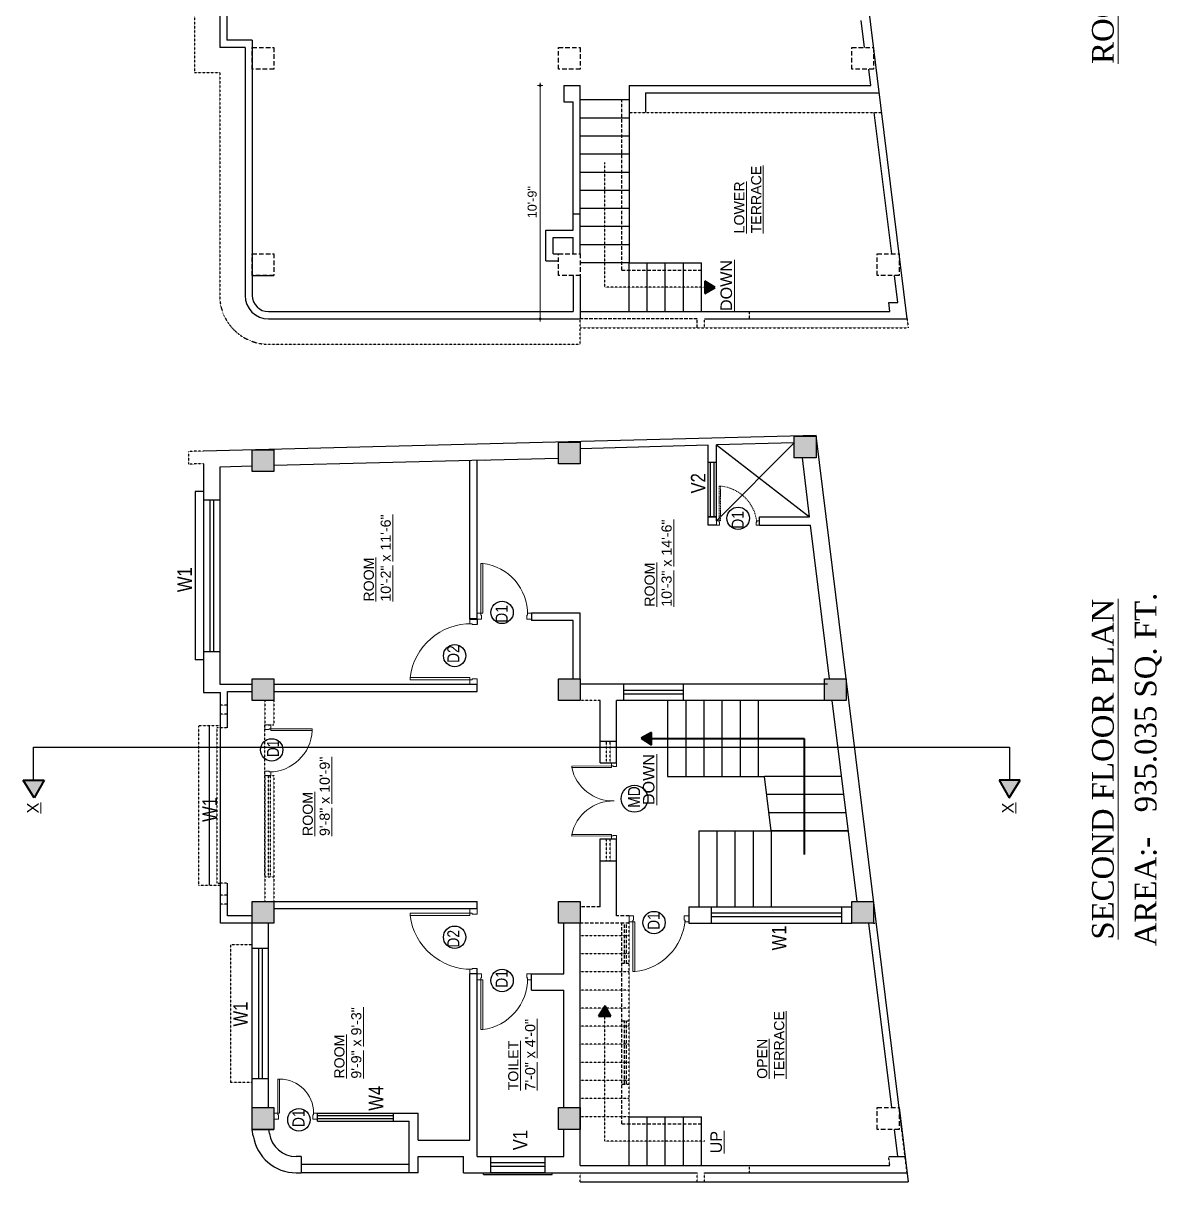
# Model space of a CAD drawing. Header units: inches. Extents: x -111 to 45239, y -6849 to 1261.
# Drawn here: x 17398 to 18027, y -879 to -239 of the extents above; entities that cross this region are included whole.
import ezdxf

# ---------------------------------------------------------------- set-up
doc = ezdxf.new("R2010")
doc.units = ezdxf.units.IN
doc.header["$LTSCALE"] = 0.5
doc.header["$MEASUREMENT"] = 0
for name, pattern in [('DASH', [0.35, 0.25, -0.1]), ('DASHED2', [0.375, 0.25, -0.125]), ('HIDDEN', [0.375, 0.25, -0.125])]:
    doc.linetypes.add(name, pattern=pattern)
for name, color, linetype, lineweight in [('door', 202, 'Continuous', 5), ('hatch', 9, 'Continuous', 0), ('TEXT', 220, 'Continuous', 9), ('Text 0.200', 122, 'Continuous', 20), ('Toilet', 7, 'Continuous', 25), ('wall', 20, 'Continuous', 40)]:
    doc.layers.add(name, color=color, linetype=linetype, lineweight=lineweight)
doc.styles.add('ordinary', font='ARIALN.TTF')
doc.styles.get("Standard").update_dxf_attribs({"font": 'arial.ttf'})
doc.dimstyles.new('S8', dxfattribs={"dimtxt": 5, "dimasz": 1, "dimexe": 6, "dimexo": 18, "dimgap": 1.9375, "dimtad": 1, "dimdec": 0, "dimzin": 3, "dimdsep": 46, "dimlunit": 4, "dimtxsty": 'Standard', "dimblk": 'dot 2', "dimcen": 12, "dimse1": 1, "dimse2": 1, "dimclrd": 1, "dimclre": 1, "dimclrt": 256, "dimadec": 0, "dimazin": 0, "dimtfac": 0.75, "dimtdec": 0, "dimtix": 1, "dimtmove": 1, "dimatfit": 3, "dimldrblk": 'DOT', "dimfxl": 1, "dimtolj": 1, "dimtzin": 0, "dimlwd": 9, "dimlwe": 9, "dimarcsym": 0})

# ---------------------------------------------------------------- blocks, each defined once
blk = doc.blocks.new('_Dot')
at = {"color": 0, "linetype": 'ByBlock', "lineweight": -2}
blk.add_line((-0.5, 0), (-1, 0), dxfattribs=at)
at = {"color": 0, "linetype": 'ByBlock', "const_width": 0.5}
blk.add_lwpolyline([(-0.25, 0, 1), (0.25, 0, 1)], format="xyb", close=True, dxfattribs=at)
blk = doc.blocks.new('dot1')
at = {"layer": 'hatch'}
h = blk.add_hatch(color=256, dxfattribs=at)
edge = h.paths.add_edge_path()
edge.add_arc((0, 0), 1, 0, 360)
for p, q in [((3, 0), (-3, 0)), ((0, 3), (0, -3))]:
    blk.add_line(p, q, dxfattribs=at)
blk.add_circle((0, 0), 1, dxfattribs=at)
blk = doc.blocks.new('dot 2')
at = {"layer": 'hatch', "xscale": 0.5, "yscale": 0.5, "zscale": 0.5}
blk.add_blockref('dot1', (0, 0), dxfattribs=at)

msp = doc.modelspace()

# ---------------------------------------------------------------- hatches: boundary and pattern name
at = {"layer": 'Toilet'}
for points in [[(17824.12, -467.02), (17824.12, -479.02), (17836.12, -479.02), (17836.12, -467.02)], [(17693.84, -470.31), (17693.84, -482.31), (17705.84, -482.31), (17705.84, -470.31)], [(17524.59, -474.59), (17524.59, -486.59), (17536.59, -486.59), (17536.59, -474.59)], [(17524.59, -601.16), (17524.59, -613.16), (17536.59, -613.16), (17536.59, -601.16)], [(17693.84, -601.16), (17693.84, -613.16), (17705.84, -613.16), (17705.84, -601.16)], [(17840.73, -601.16), (17840.73, -613.16), (17852.73, -613.16), (17852.73, -601.16)], [(17524.59, -724.16), (17524.59, -736.16), (17536.59, -736.16), (17536.59, -724.16)], [(17693.84, -724.16), (17693.84, -736.16), (17705.84, -736.16), (17705.84, -724.16)], [(17855.93, -724.16), (17855.93, -736.16), (17867.93, -736.16), (17867.93, -724.16)], [(17524.59, -838.16), (17524.59, -850.16), (17536.59, -850.16), (17536.59, -838.16)], [(17693.84, -838.16), (17693.84, -850.16), (17705.84, -850.16), (17705.84, -838.16)]]:
    msp.add_hatch(color=1, dxfattribs=at).paths.add_polyline_path(points)
at = {"layer": 'wall', "ltscale": 5}
h = msp.add_hatch(color=2, dxfattribs=at)
h.dxf.hatch_style = 1
h.paths.add_polyline_path([(17780.38, -384.89), (17774.64, -381.32), (17774.64, -388.1)])
h = msp.add_hatch(color=2, dxfattribs=at)
h.dxf.hatch_style = 1
h.paths.add_polyline_path([(17739.51, -633.97), (17745.26, -637.55), (17745.26, -630.77)])
h = msp.add_hatch(color=2, dxfattribs=at)
h.dxf.hatch_style = 1
h.paths.add_polyline_path([(17404.09, -666.86), (17398.01, -657.09), (17409.54, -657.09)])
h = msp.add_hatch(color=2, dxfattribs=at)
h.dxf.hatch_style = 1
h.paths.add_polyline_path([(17942.78, -666.86), (17948.86, -657.09), (17937.33, -657.09)])
h = msp.add_hatch(color=2, dxfattribs=at)
h.dxf.hatch_style = 1
h.paths.add_polyline_path([(17719.53, -781.91), (17715.95, -787.66), (17722.73, -787.66)])

# ---------------------------------------------------------------- linework, layer by layer
at = {"layer": 'door', "ltscale": 0.5}
for p, q in [((17782.55, -513.84), (17781.09, -513.84)), ((17782.55, -513.84), (17781.09, -513.84)), ((17650.94, -564.83), (17648.85, -564.83)), ((17650.94, -564.83), (17648.85, -564.83)), ((17644.85, -601.66), (17644.85, -604.16)), ((17644.85, -601.66), (17644.85, -604.16)), ((17534.92, -628.74), (17534.92, -626.66)), ((17534.92, -628.74), (17534.92, -626.66)), ((17557.69, -629.78), (17557.69, -628.74)), ((17723.18, -649.32), (17723.17, -647.65)), ((17723.18, -649.32), (17723.17, -647.65)), ((17723.17, -688), (17723.17, -689.67)), ((17723.17, -688), (17723.17, -689.67)), ((17644.85, -730.66), (17644.85, -728.16)), ((17644.85, -730.66), (17644.85, -728.16)), ((17734.93, -735.49), (17732.84, -735.49)), ((17734.93, -735.49), (17732.84, -735.49)), ((17650.94, -767.49), (17648.85, -767.49)), ((17650.94, -767.49), (17648.85, -767.49)), ((17539.73, -822.38), (17538.69, -822.38)), ((17539.73, -841.16), (17539.73, -822.38)), ((17538.69, -841.16), (17536.6, -841.16)), ((17538.69, -841.16), (17536.6, -841.16))]:
    msp.add_line(p, q, dxfattribs=at)
at = {"layer": 'door', "linetype": 'DASHED2', "ltscale": 5}
msp.add_lwpolyline([(17782.55, -494.59), (17782.55, -513.84), (17783.28, -513.84), (17783.28, -494.59)], close=True, dxfattribs=at)
msp.add_lwpolyline([(17782.55, -494.59), (17782.55, -513.84), (17783.28, -513.84), (17783.28, -494.59)], close=True, dxfattribs=at)
at = {"layer": 'door', "ltscale": 0.5}
for points in [[(17781.09, -513.84), (17781.09, -516.17), (17782.84, -516.17), (17782.84, -514.56), (17782.55, -514.56), (17782.55, -513.84)], [(17781.09, -513.84), (17781.09, -516.17), (17782.84, -516.17), (17782.84, -514.56), (17782.55, -514.56), (17782.55, -513.84)], [(17648.85, -564.83), (17648.85, -568.16), (17651.35, -568.16), (17651.35, -565.87), (17650.94, -565.87), (17650.94, -564.83)], [(17648.85, -564.83), (17648.85, -568.16), (17651.35, -568.16), (17651.35, -565.87), (17650.94, -565.87), (17650.94, -564.83)], [(17644.85, -604.16), (17648.85, -604.16), (17648.85, -601.16), (17646.1, -601.16), (17646.1, -601.66), (17644.85, -601.66)], [(17644.85, -604.16), (17648.85, -604.16), (17648.85, -601.16), (17646.1, -601.16), (17646.1, -601.66), (17644.85, -601.66)], [(17534.92, -626.66), (17531.59, -626.66), (17531.59, -629.16), (17533.88, -629.16), (17533.88, -628.74), (17534.92, -628.74)], [(17534.92, -626.66), (17531.59, -626.66), (17531.59, -629.16), (17533.88, -629.16), (17533.88, -628.74), (17534.92, -628.74)], [(17557.69, -628.74), (17534.92, -628.74), (17534.92, -629.78), (17557.69, -629.78)], [(17557.69, -628.74), (17534.92, -628.74), (17534.92, -629.78), (17557.69, -629.78)], [(17723.17, -647.65), (17725.84, -647.65), (17725.85, -649.65), (17724.01, -649.65), (17724.01, -649.32), (17723.18, -649.32)], [(17723.17, -647.65), (17725.84, -647.65), (17725.85, -649.65), (17724.01, -649.65), (17724.01, -649.32), (17723.18, -649.32)], [(17723.17, -689.67), (17725.84, -689.67), (17725.84, -687.67), (17724.01, -687.67), (17724.01, -688), (17723.17, -688)], [(17723.17, -689.67), (17725.84, -689.67), (17725.84, -687.67), (17724.01, -687.67), (17724.01, -688), (17723.17, -688)], [(17644.85, -728.16), (17648.85, -728.16), (17648.85, -731.16), (17646.1, -731.16), (17646.1, -730.66), (17644.85, -730.66)], [(17644.85, -728.16), (17648.85, -728.16), (17648.85, -731.16), (17646.1, -731.16), (17646.1, -730.66), (17644.85, -730.66)], [(17732.84, -735.49), (17732.84, -732.16), (17735.34, -732.16), (17735.34, -734.45), (17734.93, -734.45), (17734.93, -735.49)], [(17732.84, -735.49), (17732.84, -732.16), (17735.34, -732.16), (17735.34, -734.45), (17734.93, -734.45), (17734.93, -735.49)], [(17648.85, -767.49), (17648.85, -764.16), (17651.35, -764.16), (17651.35, -766.45), (17650.94, -766.45), (17650.94, -767.49)], [(17648.85, -767.49), (17648.85, -764.16), (17651.35, -764.16), (17651.35, -766.45), (17650.94, -766.45), (17650.94, -767.49)], [(17538.69, -822.38), (17538.69, -841.16), (17539.73, -841.16), (17539.73, -822.38)], [(17538.69, -822.38), (17538.69, -841.16), (17539.73, -841.16), (17539.73, -822.38)], [(17536.6, -841.16), (17536.6, -844.49), (17539.1, -844.49), (17539.1, -842.2), (17538.69, -842.2), (17538.69, -841.16)], [(17536.6, -841.16), (17536.6, -844.49), (17539.1, -844.49), (17539.1, -842.2), (17538.69, -842.2), (17538.69, -841.16)]]:
    msp.add_lwpolyline(points, dxfattribs=at)
for points in [[(17803.4, -513.84), (17804.86, -513.84), (17804.86, -516.17), (17803.11, -516.17), (17803.11, -514.57), (17803.4, -514.57)], [(17803.4, -513.84), (17804.86, -513.84), (17804.86, -516.17), (17803.11, -516.17), (17803.11, -514.57), (17803.4, -514.57)], [(17650.94, -537.34), (17650.94, -564.83), (17651.98, -564.83), (17651.98, -537.34)], [(17650.94, -537.34), (17650.94, -564.83), (17651.98, -564.83), (17651.98, -537.34)], [(17644.85, -570.66), (17644.85, -568.16), (17648.85, -568.16), (17648.85, -571.16), (17646.1, -571.16), (17646.1, -570.66)], [(17644.85, -570.66), (17644.85, -568.16), (17648.85, -568.16), (17648.85, -571.16), (17646.1, -571.16), (17646.1, -570.66)], [(17676.76, -564.83), (17678.84, -564.83), (17678.84, -568.16), (17676.34, -568.16), (17676.34, -565.87), (17676.76, -565.87)], [(17676.76, -564.83), (17678.84, -564.83), (17678.84, -568.16), (17676.34, -568.16), (17676.34, -565.87), (17676.76, -565.87)], [(17611.85, -601.66), (17644.85, -601.66), (17644.85, -600.41), (17611.85, -600.41)], [(17611.85, -601.66), (17644.85, -601.66), (17644.85, -600.41), (17611.85, -600.41)], [(17534.92, -652.58), (17534.92, -654.66), (17531.59, -654.66), (17531.59, -652.16), (17533.88, -652.16), (17533.88, -652.58)], [(17534.92, -652.58), (17534.92, -654.66), (17531.59, -654.66), (17531.59, -652.16), (17533.88, -652.16), (17533.88, -652.58)], [(17701.17, -649.35), (17723.18, -649.32), (17723.18, -650.15), (17701.17, -650.19)], [(17701.17, -649.35), (17723.18, -649.32), (17723.18, -650.15), (17701.17, -650.19)], [(17701.16, -688.04), (17723.17, -688), (17723.17, -687.17), (17701.16, -687.21)], [(17701.16, -688.04), (17723.17, -688), (17723.17, -687.17), (17701.16, -687.21)], [(17611.85, -730.66), (17644.85, -730.66), (17644.85, -731.91), (17611.85, -731.91)], [(17611.85, -730.66), (17644.85, -730.66), (17644.85, -731.91), (17611.85, -731.91)], [(17734.93, -762.98), (17734.93, -735.49), (17735.97, -735.49), (17735.97, -762.98)], [(17734.93, -762.98), (17734.93, -735.49), (17735.97, -735.49), (17735.97, -762.98)], [(17763.75, -735.49), (17765.83, -735.49), (17765.83, -732.16), (17763.33, -732.16), (17763.33, -734.45), (17763.75, -734.45)], [(17763.75, -735.49), (17765.83, -735.49), (17765.83, -732.16), (17763.33, -732.16), (17763.33, -734.45), (17763.75, -734.45)], [(17644.85, -761.66), (17644.85, -764.16), (17648.85, -764.16), (17648.85, -761.16), (17646.1, -761.16), (17646.1, -761.66)], [(17644.85, -761.66), (17644.85, -764.16), (17648.85, -764.16), (17648.85, -761.16), (17646.1, -761.16), (17646.1, -761.66)], [(17650.94, -794.98), (17650.94, -767.49), (17651.98, -767.49), (17651.98, -794.98)], [(17650.94, -794.98), (17650.94, -767.49), (17651.98, -767.49), (17651.98, -794.98)], [(17676.76, -767.49), (17678.84, -767.49), (17678.84, -764.16), (17676.34, -764.16), (17676.34, -766.45), (17676.76, -766.45)], [(17676.76, -767.49), (17678.84, -767.49), (17678.84, -764.16), (17676.34, -764.16), (17676.34, -766.45), (17676.76, -766.45)], [(17558.51, -841.16), (17560.59, -841.16), (17560.59, -844.49), (17558.09, -844.49), (17558.09, -842.2), (17558.51, -842.2)], [(17558.51, -841.16), (17560.59, -841.16), (17560.59, -844.49), (17558.09, -844.49), (17558.09, -842.2), (17558.51, -842.2)]]:
    msp.add_lwpolyline(points, close=True, dxfattribs=at)
at = {"layer": 'door', "linetype": 'DASHED2', "ltscale": 5}
msp.add_arc((17781.15, -516.85), 22.36, 5.85757, 84.54209, dxfattribs=at)
at = {"layer": 'door', "ltscale": 0.5}
for centre, radius, start, end in [((17648.48, -565.4), 28.28, 359.05962, 82.8964), ((17648.48, -565.4), 28.28, 359.05962, 82.8964), ((17645.55, -604.61), 33.95, 89.05962, 172.8964), ((17645.55, -604.61), 33.95, 89.05962, 172.8964), ((17533.88, -628.74), 23.84, 270, 357.49619), ((17724.01, -645.31), 23.36, 192.06041, 271.22741), ((17724.01, -645.31), 23.36, 192.06041, 271.22741), ((17724.08, -692.09), 23.43, 88.9456, 167.98009), ((17724.08, -692.09), 23.43, 88.9456, 167.98009), ((17645.55, -727.71), 33.95, 187.1036, 270.94038), ((17645.55, -727.71), 33.95, 187.1036, 270.94038), ((17732.83, -732.13), 31.01, 275.80875, 355.71431), ((17732.83, -732.13), 31.01, 275.80875, 355.71431), ((17648.48, -766.91), 28.28, 277.1036, 0.94038), ((17648.48, -766.91), 28.28, 277.1036, 0.94038), ((17539.73, -841.16), 18.78, 0, 90)]:
    msp.add_arc(centre, radius, start, end, dxfattribs=at)
at = {"layer": 'Toilet'}
for p, q in [((17886.46, -402.21), (17836.12, 5.24)), ((17506.59, -126.21), (17506.59, -252.21)), ((17510.59, -122.21), (17510.59, -248.21)), ((17862.89, -252.21), (17861.03, -237.21)), ((17524.59, -248.21), (17510.59, -248.21)), ((17524.59, -248.21), (17524.59, -389.21)), ((17520.59, -252.21), (17506.59, -252.21)), ((17520.59, -252.21), (17520.59, -389.21)), ((17866.49, -273.21), (17865.38, -264.21)), ((17696.84, -273.21), (17705.84, -273.21)), ((17696.84, -273.21), (17696.84, -282.21)), ((17705.84, -366.21), (17705.84, -273.21)), ((17732.84, -273.21), (17866.49, -273.21)), ((17732.84, -273.21), (17732.84, -371.21)), ((17732.84, -281.21), (17705.84, -281.21)), ((17741.84, -277.21), (17871.01, -277.21)), ((17741.84, -277.21), (17741.84, -288.21)), ((17696.84, -282.21), (17701.84, -282.21)), ((17701.84, -353.21), (17701.84, -282.21)), ((17732.84, -291.21), (17705.84, -291.21)), ((17877.98, -366.21), (17868.34, -288.21)), ((17732.84, -301.21), (17705.84, -301.21)), ((17732.84, -311.21), (17705.84, -311.21)), ((17732.84, -321.21), (17705.84, -321.21)), ((17732.84, -331.21), (17705.84, -331.21)), ((17701.84, -344.21), (17705.84, -344.21)), ((17732.84, -341.21), (17705.84, -341.21)), ((17732.84, -351.21), (17705.84, -351.21)), ((17686.84, -353.21), (17701.84, -353.21)), ((17686.84, -370.21), (17686.84, -353.21)), ((17690.84, -357.21), (17701.84, -357.21)), ((17690.84, -366.21), (17690.84, -357.21)), ((17701.84, -366.21), (17701.84, -357.21)), ((17732.84, -361.21), (17705.84, -361.21)), ((17686.84, -370.21), (17693.84, -370.21)), ((17690.84, -366.21), (17693.84, -366.21)), ((17732.84, -371.21), (17705.84, -371.21)), ((17732.84, -398.21), (17732.84, -371.21)), ((17732.84, -371.21), (17772.84, -371.21)), ((17742.84, -398.21), (17742.84, -371.21)), ((17752.84, -398.21), (17752.84, -371.21)), ((17762.84, -398.21), (17762.84, -371.21)), ((17772.84, -398.21), (17772.84, -371.21)), ((17524.59, -378.21), (17536.59, -378.21)), ((17701.84, -378.21), (17701.84, -398.21)), ((17705.84, -378.21), (17705.84, -402.21)), ((17881.31, -393.21), (17879.46, -378.21)), ((17876.28, -393.21), (17881.31, -393.21)), ((17876.89, -398.21), (17876.28, -393.21)), ((17533.59, -398.21), (17701.84, -398.21)), ((17533.59, -402.21), (17705.84, -402.21)), ((17705.84, -398.21), (17876.89, -398.21)), ((17774.46, -402.21), (17886.46, -402.21)), ((17836.12, -466.71), (17497.59, -475.28)), ((17883.49, -850.16), (17836.12, -466.71)), ((17776.6, -471.99), (17705.72, -473.98)), ((17776.6, -516.17), (17776.6, -471.99)), ((17824.12, -470.66), (17781.09, -513.84)), ((17781.09, -513.84), (17781.13, -471.86)), ((17824.12, -470.66), (17781.13, -471.86)), ((17781.13, -471.86), (17832.61, -511.67)), ((17693.84, -479.29), (17648.85, -480.43)), ((17832.61, -511.67), (17828.57, -479.02)), ((17497.59, -482.28), (17497.59, -608.66)), ((17524.59, -483.6), (17506.59, -484.13)), ((17506.59, -484.13), (17506.59, -604.16)), ((17653.34, -480.32), (17536.59, -483.29)), ((17644.85, -568.16), (17644.85, -480.54)), ((17648.85, -568.16), (17648.85, -480.43)), ((17493.09, -497.64), (17493.09, -590.64)), ((17497.59, -497.64), (17493.09, -497.64)), ((17776.6, -511.56), (17781.1, -511.56)), ((17804.86, -511.67), (17832.61, -511.67)), ((17804.86, -516.17), (17804.86, -511.67)), ((17841.67, -511.67), (17841.68, -511.67)), ((17781.09, -516.17), (17776.6, -516.17)), ((17781.09, -513.84), (17781.09, -513.84)), ((17804.86, -516.17), (17833.17, -516.17)), ((17843.66, -601.16), (17833.17, -516.17)), ((17648.85, -568.16), (17644.84, -568.16)), ((17648.84, -568.16), (17648.84, -571.16)), ((17705.84, -564.83), (17678.84, -564.83)), ((17678.84, -564.83), (17678.84, -568.83)), ((17701.84, -568.83), (17678.84, -568.83)), ((17701.84, -601.16), (17701.84, -568.83)), ((17705.84, -601.16), (17705.84, -564.83)), ((17497.59, -590.64), (17493.09, -590.64)), ((17506.59, -604.16), (17524.59, -604.16)), ((17510.96, -628.16), (17510.96, -608.16)), ((17510.96, -608.16), (17524.59, -608.16)), ((17536.59, -604.16), (17648.85, -604.16)), ((17536.59, -608.16), (17648.85, -608.16)), ((17648.85, -608.16), (17648.85, -604.16)), ((17842.43, -604.16), (17705.84, -604.16)), ((17729.84, -613.16), (17729.84, -604.16)), ((17762.84, -613.16), (17762.84, -604.16)), ((17497.59, -608.66), (17506.96, -608.66)), ((17506.96, -736.16), (17506.96, -608.66)), ((17716.84, -647.65), (17716.84, -613.16)), ((17804.14, -613.16), (17725.84, -613.16)), ((17725.84, -647.65), (17725.84, -613.16)), ((17754.14, -613.16), (17754.14, -655.16)), ((17764.14, -613.16), (17764.14, -655.16)), ((17774.14, -613.16), (17774.14, -655.16)), ((17784.14, -613.16), (17784.14, -655.16)), ((17794.14, -613.16), (17794.14, -655.16)), ((17840.73, -613.16), (17802.98, -613.16)), ((17804.14, -613.16), (17804.14, -655.16)), ((17858.86, -724.16), (17845.14, -613.16)), ((17500.96, -715.16), (17500.96, -627.16)), ((17403.77, -638.99), (17943.09, -638.99)), ((17403.77, -657.09), (17403.77, -638.99)), ((17716.84, -635.65), (17725.84, -635.65)), ((17943.09, -638.99), (17943.09, -657.09)), ((17716.84, -647.65), (17725.84, -647.65)), ((17754.14, -655.16), (17807.64, -655.16)), ((17811.35, -685.16), (17807.64, -655.16)), ((17849.96, -655.16), (17807.64, -655.16)), ((17851.2, -665.16), (17808.88, -665.16)), ((17852.43, -675.16), (17810.11, -675.16)), ((17771.35, -685.16), (17853.67, -685.16)), ((17771.35, -685.16), (17771.35, -727.16)), ((17781.35, -685.16), (17781.35, -727.16)), ((17791.35, -685.16), (17791.35, -727.16)), ((17801.35, -685.16), (17801.35, -727.16)), ((17853.67, -685.16), (17811.35, -685.16)), ((17811.35, -685.16), (17811.35, -727.16)), ((17716.84, -727.16), (17716.84, -689.67)), ((17716.84, -689.67), (17725.84, -689.67)), ((17725.84, -732.16), (17725.84, -689.67)), ((17716.84, -701.67), (17725.84, -701.67)), ((17510.96, -732.16), (17510.96, -714.16)), ((17536.59, -724.16), (17648.84, -724.16)), ((17536.59, -728.16), (17648.84, -728.16)), ((17648.84, -728.16), (17648.84, -724.16)), ((17648.85, -724.16), (17648.85, -724.16)), ((17765.83, -727.16), (17855.93, -727.16)), ((17765.83, -727.16), (17765.83, -736.16)), ((17524.59, -736.16), (17506.96, -736.16)), ((17524.59, -732.16), (17510.96, -732.16)), ((17524.59, -751.16), (17524.59, -736.16)), ((17533.59, -751.16), (17533.59, -736.16)), ((17696.84, -764.16), (17696.84, -736.16)), ((17705.84, -870.16), (17705.84, -736.16)), ((17765.83, -736.16), (17855.93, -736.16)), ((17877.98, -838.16), (17865.38, -736.16)), ((17648.84, -764.16), (17648.84, -761.16)), ((17644.84, -856.16), (17644.84, -764.16)), ((17648.85, -764.16), (17644.85, -764.16)), ((17648.84, -865.16), (17648.84, -764.16)), ((17678.84, -764.16), (17696.84, -764.16)), ((17678.84, -773.16), (17678.84, -764.16)), ((17678.84, -773.16), (17696.84, -773.16)), ((17696.84, -838.16), (17696.84, -773.16)), ((17524.59, -838.16), (17524.59, -822.16)), ((17533.59, -838.16), (17533.59, -822.16)), ((17882.01, -838.16), (17887.07, -879.16)), ((17560.59, -841.16), (17616.34, -841.16)), ((17560.59, -845.66), (17560.59, -841.16)), ((17560.59, -842.57), (17602.59, -842.57)), ((17560.59, -844.17), (17602.59, -844.17)), ((17602.59, -845.66), (17602.59, -841.16)), ((17616.34, -856.16), (17616.34, -841.16)), ((17732.84, -870.16), (17732.84, -843.16)), ((17732.84, -843.16), (17772.84, -843.16)), ((17742.84, -870.16), (17742.84, -843.16)), ((17752.84, -870.16), (17752.84, -843.16)), ((17762.84, -870.16), (17762.84, -843.16)), ((17772.84, -870.16), (17772.84, -843.16)), ((17524.59, -850.16), (17536.59, -850.16)), ((17525.16, -853.83), (17524.59, -850.16)), ((17534.05, -852.45), (17533.7, -850.16)), ((17560.59, -845.66), (17611.34, -845.66)), ((17611.34, -874.16), (17611.34, -845.66)), ((17696.84, -865.16), (17696.84, -850.16)), ((17881.31, -865.16), (17879.46, -850.16)), ((17616.34, -856.16), (17644.84, -856.16)), ((17551.59, -865.16), (17548.88, -865.16)), ((17551.59, -865.16), (17551.59, -874.16)), ((17611.34, -869.66), (17551.59, -869.66)), ((17616.34, -865.16), (17641.34, -865.16)), ((17616.34, -874.16), (17616.34, -865.16)), ((17641.34, -874.16), (17641.34, -865.16)), ((17648.84, -865.16), (17696.84, -865.16)), ((17705.84, -870.16), (17876.89, -870.16)), ((17876.28, -865.16), (17885.35, -865.16)), ((17548.88, -874.16), (17551.59, -874.16)), ((17616.34, -874.16), (17551.59, -874.16)), ((17641.34, -874.16), (17756.84, -874.16)), ((17756.84, -874.16), (17770.46, -874.16)), ((17774.46, -874.16), (17886.46, -874.16)), ((17705.84, -879.16), (17887.07, -879.16))]:
    msp.add_line(p, q, dxfattribs=at)
at = {"layer": 'Toilet', "color": 1, "linetype": 'DASH', "ltscale": 0.1}
for p, q in [((17492.59, -140.21), (17492.59, -266.21)), ((17506.59, -266.21), (17492.59, -266.21)), ((17506.59, -266.21), (17506.59, -389.21)), ((17732.84, -288.21), (17872.37, -288.21)), ((17719.34, -384.71), (17719.34, -315.71)), ((17774.64, -384.71), (17719.34, -384.71)), ((17705.84, -416.21), (17705.84, -402.21)), ((17774.46, -407.21), (17774.46, -402.21)), ((17799.46, -402.21), (17799.46, -398.21)), ((17886.46, -402.21), (17887.07, -407.21)), ((17705.84, -407.21), (17887.07, -407.21)), ((17533.59, -416.21), (17705.84, -416.21)), ((17497.59, -475.28), (17489.59, -475.48)), ((17489.59, -482.48), (17489.59, -475.48)), ((17497.59, -482.28), (17489.59, -482.48)), ((17531.59, -613.16), (17531.59, -626.66)), ((17536.59, -613.16), (17536.59, -626.66)), ((17716.84, -613.16), (17705.84, -613.16)), ((17510.96, -615.66), (17506.96, -615.66)), ((17510.96, -620.66), (17506.96, -620.66)), ((17506.96, -627.16), (17494.96, -627.16)), ((17494.96, -627.16), (17494.96, -715.16)), ((17531.59, -626.66), (17536.59, -626.66)), ((17531.59, -710.66), (17531.59, -626.66)), ((17506.96, -628.16), (17504.96, -628.16)), ((17504.96, -628.16), (17504.96, -714.16)), ((17510.96, -628.16), (17506.96, -628.16)), ((17720.34, -647.65), (17720.34, -635.65)), ((17722.34, -647.65), (17722.34, -635.65)), ((17531.59, -654.67), (17531.59, -724.16)), ((17531.59, -654.67), (17536.59, -654.67)), ((17533.59, -710.66), (17533.59, -654.67)), ((17534.59, -710.66), (17534.59, -654.67)), ((17536.59, -654.67), (17536.59, -724.16)), ((17720.34, -701.67), (17720.34, -689.67)), ((17722.34, -701.67), (17722.34, -689.67)), ((17531.59, -710.66), (17536.59, -710.66)), ((17494.96, -715.16), (17506.96, -715.16)), ((17504.96, -714.16), (17506.96, -714.16)), ((17510.96, -714.16), (17506.96, -714.16)), ((17510.96, -720.66), (17506.96, -720.66)), ((17510.96, -725.66), (17506.96, -725.66)), ((17732.84, -843.16), (17732.84, -735.49)), ((17867.93, -736.16), (17869.41, -736.16)), ((17524.59, -748.16), (17512.59, -748.16)), ((17512.59, -748.16), (17512.59, -824.16)), ((17732.84, -743.16), (17705.84, -743.16)), ((17732.84, -753.16), (17705.84, -753.16)), ((17732.84, -763.16), (17705.84, -763.16)), ((17732.84, -773.16), (17705.84, -773.16)), ((17732.84, -783.16), (17705.84, -783.16)), ((17719.34, -856.66), (17719.34, -787.66)), ((17732.84, -793.16), (17705.84, -793.16)), ((17732.84, -803.16), (17705.84, -803.16)), ((17732.84, -813.16), (17705.84, -813.16)), ((17512.59, -824.16), (17524.59, -824.16)), ((17732.84, -823.16), (17705.84, -823.16)), ((17732.84, -833.16), (17705.84, -833.16)), ((17732.84, -843.16), (17705.84, -843.16)), ((17886.46, -874.16), (17883.15, -847.36)), ((17774.64, -856.66), (17719.34, -856.66)), ((17799.46, -874.16), (17799.46, -870.16)), ((17876.89, -870.16), (17876.28, -865.16)), ((17705.84, -879.16), (17705.84, -874.16)), ((17770.46, -879.16), (17770.46, -874.16)), ((17774.46, -879.16), (17774.46, -874.16))]:
    msp.add_line(p, q, dxfattribs=at)
at = {"layer": 'Toilet', "linetype": 'HIDDEN', "ltscale": 15}
for p, q in [((17728.84, -375.21), (17728.84, -281.21)), ((17728.84, -375.21), (17772.84, -375.21)), ((17716.84, -727.16), (17705.84, -727.16)), ((17732.84, -736.16), (17705.84, -736.16)), ((17732.84, -732.16), (17725.84, -732.16)), ((17728.84, -847.16), (17728.84, -736.16)), ((17730.34, -758.49), (17730.34, -736.16)), ((17731.34, -758.49), (17731.34, -736.16)), ((17732.84, -758.49), (17728.84, -758.49)), ((17728.84, -790.16), (17732.84, -790.16)), ((17730.34, -825.16), (17730.34, -790.16)), ((17731.34, -825.16), (17731.34, -790.16)), ((17728.84, -825.16), (17732.84, -825.16)), ((17728.84, -847.16), (17772.84, -847.16))]:
    msp.add_line(p, q, dxfattribs=at)
at = {"layer": 'Toilet', "color": 1, "linetype": 'DASH', "ltscale": 15}
for p, q in [((17770.46, -402.21), (17705.84, -402.21)), ((17770.46, -407.21), (17770.46, -402.21))]:
    msp.add_line(p, q, dxfattribs=at)
at = {"layer": 'Toilet', "color": 3}
for p, q in [((17781.1, -481.56), (17776.6, -481.56)), ((17777.85, -511.56), (17777.85, -481.56)), ((17779.85, -511.56), (17779.85, -481.56)), ((17497.59, -502.14), (17497.59, -586.14)), ((17497.59, -502.14), (17506.59, -502.14)), ((17501.09, -502.14), (17501.09, -586.14)), ((17503.09, -502.14), (17503.09, -586.14)), ((17506.59, -502.14), (17506.59, -586.14)), ((17781.1, -511.56), (17776.6, -511.56)), ((17506.59, -586.14), (17497.59, -586.14)), ((17762.84, -607.66), (17729.84, -607.66)), ((17762.84, -609.66), (17729.84, -609.66)), ((17778.41, -736.16), (17778.41, -727.16)), ((17778.41, -727.16), (17850.41, -727.16)), ((17850.41, -736.16), (17850.41, -727.16)), ((17850.41, -730.66), (17778.41, -730.66)), ((17850.41, -732.66), (17778.41, -732.66)), ((17778.41, -736.16), (17850.41, -736.16)), ((17524.59, -824.16), (17524.59, -748.16)), ((17533.59, -750.16), (17524.59, -750.16)), ((17528.09, -750.16), (17528.09, -822.16)), ((17530.09, -750.16), (17530.09, -822.16)), ((17533.59, -822.16), (17533.59, -750.16)), ((17533.59, -822.16), (17524.59, -822.16)), ((17656.34, -865.16), (17656.34, -874.16)), ((17656.34, -865.16), (17686.34, -865.16)), ((17686.34, -868.66), (17656.34, -868.66)), ((17686.34, -870.66), (17656.34, -870.66)), ((17686.34, -865.16), (17686.34, -874.16)), ((17652.34, -875.16), (17652.34, -874.16)), ((17652.34, -875.16), (17690.34, -875.16)), ((17686.34, -874.16), (17656.34, -874.16)), ((17690.34, -875.16), (17690.34, -874.16))]:
    msp.add_line(p, q, dxfattribs=at)
at = {"layer": 'Toilet', "linetype": 'HIDDEN', "ltscale": 20}
for points in [[(17524.59, -264.21), (17524.59, -252.21), (17536.59, -252.21), (17536.59, -264.21)], [(17693.84, -264.21), (17693.84, -252.21), (17705.84, -252.21), (17705.84, -264.21)], [(17855.93, -264.21), (17855.93, -252.21), (17867.93, -252.21), (17867.93, -264.21)], [(17524.59, -378.21), (17524.59, -366.21), (17536.59, -366.21), (17536.59, -378.21)], [(17693.84, -378.21), (17693.84, -366.21), (17705.84, -366.21), (17705.84, -378.21)], [(17870.01, -378.21), (17870.01, -366.21), (17882.01, -366.21), (17882.01, -378.21)], [(17870.01, -850.16), (17870.01, -838.16), (17882.01, -838.16), (17882.01, -850.16)]]:
    msp.add_lwpolyline(points, close=True, dxfattribs=at)
at = {"layer": 'Toilet'}
for points in [[(17824.12, -479.02), (17824.12, -467.02), (17836.12, -467.02), (17836.12, -479.02)], [(17693.84, -482.31), (17693.84, -470.31), (17705.84, -470.31), (17705.84, -482.31)], [(17524.59, -486.59), (17524.59, -474.59), (17536.59, -474.59), (17536.59, -486.59)], [(17524.59, -613.16), (17524.59, -601.16), (17536.59, -601.16), (17536.59, -613.16)], [(17693.84, -613.16), (17693.84, -601.16), (17705.84, -601.16), (17705.84, -613.16)], [(17840.73, -613.16), (17840.73, -601.16), (17852.73, -601.16), (17852.73, -613.16)], [(17524.59, -736.16), (17524.59, -724.16), (17536.59, -724.16), (17536.59, -736.16)], [(17693.84, -736.16), (17693.84, -724.16), (17705.84, -724.16), (17705.84, -736.16)], [(17855.93, -736.16), (17855.93, -724.16), (17867.93, -724.16), (17867.93, -736.16)], [(17524.59, -850.16), (17524.59, -838.16), (17536.59, -838.16), (17536.59, -850.16)], [(17693.84, -850.16), (17693.84, -838.16), (17705.84, -838.16), (17705.84, -850.16)]]:
    msp.add_lwpolyline(points, close=True, dxfattribs=at)
for centre, radius in [((17793.11, -512.43), 6.19), ((17662.62, -564.42), 6.19), ((17636.44, -588.35), 6.19), ((17535.33, -640.42), 6.19), ((17735.83, -667.43), 7.43), ((17746.61, -735.89), 6.19), ((17636.44, -743.97), 6.19), ((17662.62, -767.89), 6.19), ((17550.37, -844.89), 6.19)]:
    msp.add_circle(centre, radius, dxfattribs=at)
at = {"layer": 'Toilet', "color": 1, "linetype": 'DASH', "ltscale": 0.1}
msp.add_arc((17533.59, -389.21), 27, 180, 270, dxfattribs=at)
at = {"layer": 'Toilet'}
for centre, radius, start in [((17533.59, -389.21), 13, 180), ((17533.59, -389.21), 9, 180), ((17548.88, -850.16), 24, 188.79162), ((17548.88, -850.16), 15, 188.79162)]:
    msp.add_arc(centre, radius, start, 270, dxfattribs=at)
at = {"layer": 'wall', "color": 1, "ltscale": 5}
for p, q in [((17780.38, -384.89), (17774.64, -381.32)), ((17774.64, -381.32), (17774.64, -388.1)), ((17774.64, -388.1), (17780.38, -384.89)), ((17745.26, -630.77), (17739.51, -633.97)), ((17739.51, -633.97), (17745.26, -637.55)), ((17745.26, -637.55), (17745.26, -630.77)), ((17745.26, -634.16), (17829.49, -634.16)), ((17829.49, -634.16), (17829.49, -698.21)), ((17404.09, -666.86), (17398.01, -657.09)), ((17398.01, -657.09), (17409.54, -657.09)), ((17409.54, -657.09), (17404.09, -666.86)), ((17948.86, -657.09), (17937.33, -657.09)), ((17937.33, -657.09), (17942.78, -666.86)), ((17942.78, -666.86), (17948.86, -657.09)), ((17719.53, -781.91), (17715.95, -787.66)), ((17715.95, -787.66), (17722.73, -787.66)), ((17722.73, -787.66), (17719.53, -781.91))]:
    msp.add_line(p, q, dxfattribs=at)
at = {"layer": 'wall', "ltscale": 5}
msp.add_line((17648.85, -568.16), (17644.85, -568.16), dxfattribs=at)
msp.add_line((17648.85, -568.16), (17644.85, -568.16), dxfattribs=at)
msp.add_line((17648.85, -568.16), (17644.85, -568.16), dxfattribs=at)
msp.add_line((17648.85, -568.16), (17644.85, -568.16), dxfattribs=at)
msp.add_line((17648.85, -568.16), (17644.85, -568.16), dxfattribs=at)
msp.add_line((17648.85, -568.16), (17644.85, -568.16), dxfattribs=at)

# ---------------------------------------------------------------- texts
at = {"layer": 'door', "ltscale": 0.5, "rotation": 90, "style": 'ordinary'}
for s, insert, char_height, width, attachment_point in [('V2', (17775.01, -498.68), 8, 4.3538, 7), ('D1', (17789.55, -508.43), 6.664, 3.6268, 3), ('W1', (17491.25, -553.21), 8, 4.3538, 7), ('D1', (17659.06, -560.42), 6.664, 3.6268, 3), ('D2', (17632.39, -592.37), 6.664, 3.6268, 1), ('D1', (17539.33, -644.48), 6.664, 3.6268, 7), ('MD', (17732.23, -672.41), 6.664, 3.6268, 1), ('W1', (17505.06, -680.22), 8, 4.3538, 7), ('D1', (17743.05, -739.9), 6.664, 3.6268, 1), ('D2', (17632.39, -739.94), 6.664, 3.6268, 3), ('W1', (17819.74, -751.25), 8, 4.3538, 7), ('D1', (17659.06, -771.9), 6.664, 3.6268, 1), ('W1', (17522.09, -793.32), 8, 4.3538, 7), ('W4', (17596.96, -839.85), 8, 4.3538, 7), ('D1', (17546.81, -848.9), 6.664, 3.6268, 1), ('V1', (17676.65, -861.7), 8, 4.3538, 7)]:
    msp.add_mtext(s, dxfattribs=dict(at, insert=insert, char_height=char_height, width=width, attachment_point=attachment_point))
at = {"layer": 'TEXT', "rotation": 90}
for s, insert, char_height, width, attachment_point in [('{\\LLOWER\\fArial TUR|b0|i0|c162|p34;\\PTERRACE}', (17805.93, -354.95), 5.6091, 62.1621, 7), ('{\\LDOWN\\fArial TUR|b0|i0|c162|p34; }', (17789.81, -369.65), 6.3775, 70.6779, 9), ('{\\fArial TUR|b0|i0|c162|p34;\\LROOM\\P\\fArial TUR|b0|i0|c0|p34;10\\fArial TUR|b0|i0|c162|p34;\'-\\fArial TUR|b0|i0|c0|p34;2\\fArial TUR|b0|i0|c162|p34;" x 1\\fArial TUR|b0|i0|c0|p34;1\\fArial TUR|b0|i0|c162|p34;\'-\\fArial TUR|b0|i0|c0|p34;6\\fArial TUR|b0|i0|c162|p34;"}', (17601.22, -558.49), 5.60913, 62.1621, 7), ('{\\fArial TUR|b0|i0|c162|p34;\\LROOM\\P1\\fArial TUR|b0|i0|c0|p34;0\\fArial TUR|b0|i0|c162|p34;\'-\\fArial TUR|b0|i0|c0|p34;3\\fArial TUR|b0|i0|c162|p34;" x 1\\fArial TUR|b0|i0|c0|p34;4\\fArial TUR|b0|i0|c162|p34;\'-\\fArial TUR|b0|i0|c0|p34;6\\fArial TUR|b0|i0|c162|p34;"}', (17756.44, -561.28), 5.60913, 62.1621, 7), ('{\\fArial TUR|b0|i0|c162|p34;\\LROOM\\P\\fArial TUR|b0|i0|c0|p34;9\\fArial TUR|b0|i0|c162|p34;\'-\\fArial TUR|b0|i0|c0|p34;8\\fArial TUR|b0|i0|c162|p34;" x 1\\fArial TUR|b0|i0|c0|p34;0\\fArial TUR|b0|i0|c162|p34;\'-\\fArial TUR|b0|i0|c0|p34;9\\fArial TUR|b0|i0|c162|p34;"}', (17567.5, -688.02), 5.60913, 62.1621, 7), ('{\\LDOWN\\fArial TUR|b0|i0|c162|p34; }', (17746.93, -642.71), 6.3775, 70.6779, 9), ('{\\LX}', (17406.58, -669.57), 6.378, 70.6779, 9), ('{\\LX}', (17945.27, -669.57), 6.378, 70.6779, 9), ('{\\fArial TUR|b0|i0|c162|p34;\\LROOM\\P\\fArial TUR|b0|i0|c0|p34;9\\fArial TUR|b0|i0|c162|p34;\'-\\fArial TUR|b0|i0|c0|p34;9\\fArial TUR|b0|i0|c162|p34;" x \\fArial TUR|b0|i0|c0|p34;9\\fArial TUR|b0|i0|c162|p34;\'-\\fArial TUR|b0|i0|c0|p34;3\\fArial TUR|b0|i0|c162|p34;"}', (17584.97, -822.12), 5.60913, 62.1621, 7), ('{\\LOPEN\\PTERRACE}', (17818.62, -822.25), 5.609, 62.1621, 7), ('{\\fArial TUR|b0|i0|c162|p34;\\LTOILET\\P\\fArial TUR|b0|i0|c0|p34;7\\fArial TUR|b0|i0|c162|p34;\'-\\fArial TUR|b0|i0|c0|p34;0\\fArial TUR|b0|i0|c162|p34;" x \\fArial TUR|b0|i0|c0|p34;4\\fArial TUR|b0|i0|c162|p34;\'-0"}', (17681.06, -828.63), 5.60913, 62.1621, 7), ('{\\LUP }', (17784.23, -851.04), 6.378, 70.6779, 9)]:
    msp.add_mtext(s, dxfattribs=dict(at, insert=insert, char_height=char_height, width=width, attachment_point=attachment_point))
at = {"layer": 'Text 0.200', "ltscale": 10, "char_height": 12, "attachment_point": 2, "rotation": 90}
for s, insert, width in [('{\\fTimes New Roman|b0|i0|c0|p18;\\L\\PROOF FLOOR PLAN}', (17968.62, -179.18), 191.0164), ('{\\fTimes New Roman|b0|i0|c0|p18;\\L\\PSECOND FLOOR PLAN}', (17968.62, -651.13), 191.0164), ('\\pi-60,l72;{\\fTimes New Roman|b0|i0|c0|p18;AREA:-^I  935.035 SQ. FT.}', (18012.25, -657.24), 219.164)]:
    msp.add_mtext(s, dxfattribs=dict(at, insert=insert, width=width))

# ---------------------------------------------------------------- dimensions: what is measured, and where the dimension line sits
at = {"layer": 'Toilet', "color": 1, "linetype": 'DASH', "ltscale": 0.1}
msp.add_linear_dim(base=(17683.73, -273.21), p1=(17705.84, -402.21), p2=(17705.84, -273.21), angle=90, dimstyle='S8', override={"dimfxl": 2, "dimfxlon": 1, "dimarcsym": 1}, dxfattribs=at).render()

doc.saveas('drawing.dxf')
